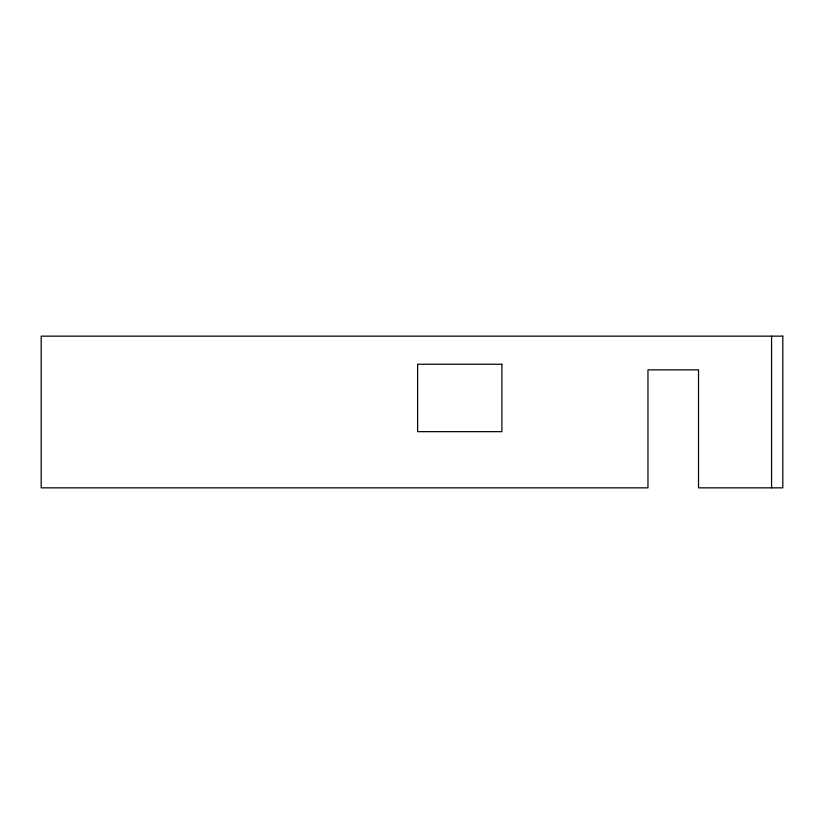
<?xml version="1.0" encoding="UTF-8"?>
<svg xmlns="http://www.w3.org/2000/svg" width="824" height="824" viewBox="0 0 824 824"><rect width="100%" height="100%" fill="white"/><g stroke="black" fill="none" stroke-linecap="round" stroke-linejoin="round"><path stroke-width="1.24" d="M771.563 336.151L771.563 487.849M782.8 336.151L41.2 336.151L41.2 487.849L647.963 487.849L647.963 369.863L698.525 369.863L698.525 487.849L782.8 487.849L782.8 336.151M501.888 364.249L417.613 364.249L417.613 431.663L501.888 431.663L501.888 364.249"/></g></svg>
